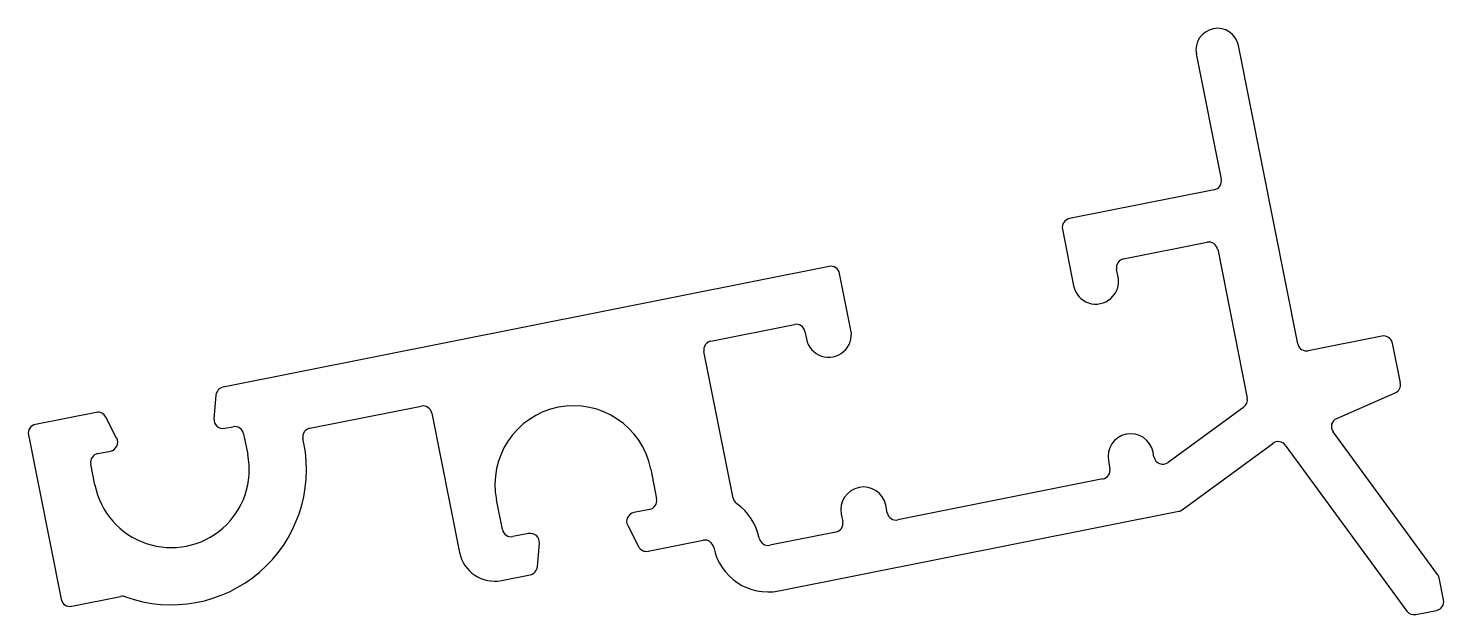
# Model space of a CAD drawing. Extents: x -18.4 to 21.2, y 0.1 to 16.5.
import ezdxf

# ---------------------------------------------------------------- set-up
doc = ezdxf.new("R2010")
doc.units = 0
doc.layers.add('1', color=4, linetype='CONTINUOUS')

msp = doc.modelspace()

# ---------------------------------------------------------------- linework, layer by layer
at = {"layer": '1', "color": 7}
for p, q in [((17.095, 7.702), (15.435, 16.041)), ((14.258, 15.807), (14.956, 12.302)), ((14.759, 12.008), (10.708, 11.201)), ((10.511, 10.907), (10.826, 9.323)), ((12.226, 10.076), (14.561, 10.541)), ((14.855, 10.344), (15.682, 6.185)), ((3.989, 9.864), (-12.959, 6.491)), ((4.599, 8.084), (4.283, 9.668)), ((12.072, 9.571), (12.03, 9.782)), ((0.683, 7.778), (3.017, 8.243)), ((3.311, 8.047), (3.353, 7.836)), ((19.449, 7.915), (17.389, 7.505)), ((19.964, 6.608), (19.743, 7.719)), ((1.302, 3.387), (0.486, 7.484)), ((-13.159, 6.267), (-13.215, 5.608)), ((-10.53, 5.343), (-7.418, 5.962)), ((18.184, 5.616), (19.819, 6.33)), ((-16.512, 5.784), (-18.207, 5.446)), ((-15.937, 5.067), (-16.241, 5.653)), ((-7.124, 5.766), (-6.349, 1.869)), ((15.585, 5.934), (13.468, 4.381)), ((-18.403, 5.152), (-17.489, 0.56)), ((-12.913, 5.338), (-12.68, 5.384)), ((-12.386, 5.188), (-12.27, 4.606)), ((21.005, 1.254), (18.082, 5.239)), ((-10.701, 4.918), (-10.727, 5.049)), ((13.866, 3.061), (16.396, 4.917)), ((16.746, 4.863), (20.145, 0.228)), ((-16.464, 4.631), (-16.113, 4.701)), ((11.801, 4.426), (11.843, 4.215)), ((13.074, 4.534), (13.047, 4.674)), ((-16.544, 3.755), (-16.66, 4.337)), ((-1.001, 4.198), (-0.835, 3.364)), ((11.647, 3.921), (5.909, 2.779)), ((-5.15, 2.505), (-5.316, 3.339)), ((5.615, 2.976), (5.573, 3.186)), ((-1.031, 3.07), (-1.469, 2.983)), ((2.583, 0.792), (13.767, 3.018)), ((4.328, 2.939), (4.37, 2.728)), ((-4.418, 2.396), (-4.856, 2.309)), ((-1.645, 2.617), (-1.343, 2.033)), ((4.173, 2.434), (2.329, 2.067)), ((-4.171, 1.47), (-4.115, 2.125)), ((-1.068, 1.9), (0.466, 2.206)), ((-5.173, 1.083), (-4.374, 1.242)), ((21.171, 0.54), (21.049, 1.155)), ((-17.195, 0.364), (-15.825, 0.636)), ((20.396, 0.131), (20.975, 0.246))]:
    msp.add_line(p, q, dxfattribs=at)
for centre, radius, start, end in [((14.847, 15.924), 0.6, 11.2569, 191.2569), ((14.711, 12.253), 0.25, 281.2569, 11.2569), ((10.756, 10.956), 0.25, 101.2569, 191.2569), ((14.609, 10.295), 0.25, 11.2569, 101.2569), ((12.275, 9.831), 0.25, 101.2568, 191.2569), ((4.038, 9.619), 0.25, 11.2568, 101.2569), ((11.449, 9.447), 0.635, 191.2569, 11.2569), ((3.066, 7.998), 0.25, 11.2568, 101.2569), ((3.976, 7.96), 0.635, 191.2569, 11.2569), ((19.497, 7.67), 0.25, 11.2569, 101.2569), ((0.732, 7.533), 0.25, 101.2568, 191.2569), ((17.34, 7.751), 0.25, 191.2569, 281.2569), ((-12.91, 6.246), 0.25, 101.2569, 175.1125), ((19.718, 6.559), 0.25, 293.5987, 11.2569), ((-7.37, 5.717), 0.25, 11.2569, 101.2569), ((-3.158, 3.768), 2.2, 11.2569, 191.2569), ((15.437, 6.136), 0.25, 306.2569, 11.2569), ((-16.463, 5.538), 0.25, 27.4012, 101.2569), ((-12.962, 5.587), 0.254, 175.1125, 281.2569), ((18.284, 5.387), 0.25, 113.5987, 216.2569), ((-18.158, 5.201), 0.25, 101.2569, 191.2569), ((-12.631, 5.139), 0.25, 11.2568, 101.2569), ((-10.481, 5.097), 0.25, 101.2569, 191.2569), ((12.424, 4.55), 0.635, 11.2569, 191.2569), ((-16.162, 4.95), 0.254, 281.2569, 27.4012), ((-14.407, 4.181), 3.779, 250.1344, 11.2569), ((16.544, 4.716), 0.25, 36.2569, 126.2569), ((-16.415, 4.386), 0.25, 101.2569, 191.2569), ((-14.407, 4.181), 2.179, 191.2569, 11.2569), ((13.32, 4.583), 0.25, 191.2569, 306.2569), ((11.598, 4.166), 0.25, 281.2568, 11.2569), ((4.95, 3.063), 0.635, 11.2569, 191.2569), ((-1.08, 3.315), 0.25, 281.2568, 11.2569), ((1.547, 3.435), 0.25, 191.2569, 235.0186), ((0.515, 1.961), 1.55, 11.2569, 55.0186), ((-1.42, 2.734), 0.254, 101.2569, 207.4012), ((5.86, 3.024), 0.25, 191.2568, 281.2569), ((13.718, 3.263), 0.25, 281.2569, 306.2569), ((-4.905, 2.554), 0.25, 191.2568, 281.2569), ((-4.368, 2.147), 0.254, 355.1125, 101.2569), ((4.124, 2.679), 0.25, 281.2568, 11.2569), ((-1.117, 2.15), 0.254, 207.4012, 281.2569), ((0.515, 1.961), 0.25, 11.2569, 101.2569), ((2.281, 2.312), 1.55, 191.2569, 281.2569), ((2.281, 2.312), 0.25, 191.2569, 281.2569), ((-5.368, 2.064), 1, 191.2569, 281.2569), ((-4.424, 1.491), 0.254, 281.2569, 355.1125), ((20.804, 1.106), 0.25, 11.2569, 36.2569), ((-17.244, 0.609), 0.25, 191.2569, 281.2569), ((-15.776, 0.391), 0.25, 70.1344, 101.2569), ((20.926, 0.492), 0.25, 281.2569, 11.2569), ((20.347, 0.376), 0.25, 216.2569, 281.2569)]:
    msp.add_arc(centre, radius, start, end, dxfattribs=at)

doc.saveas('drawing.dxf')
